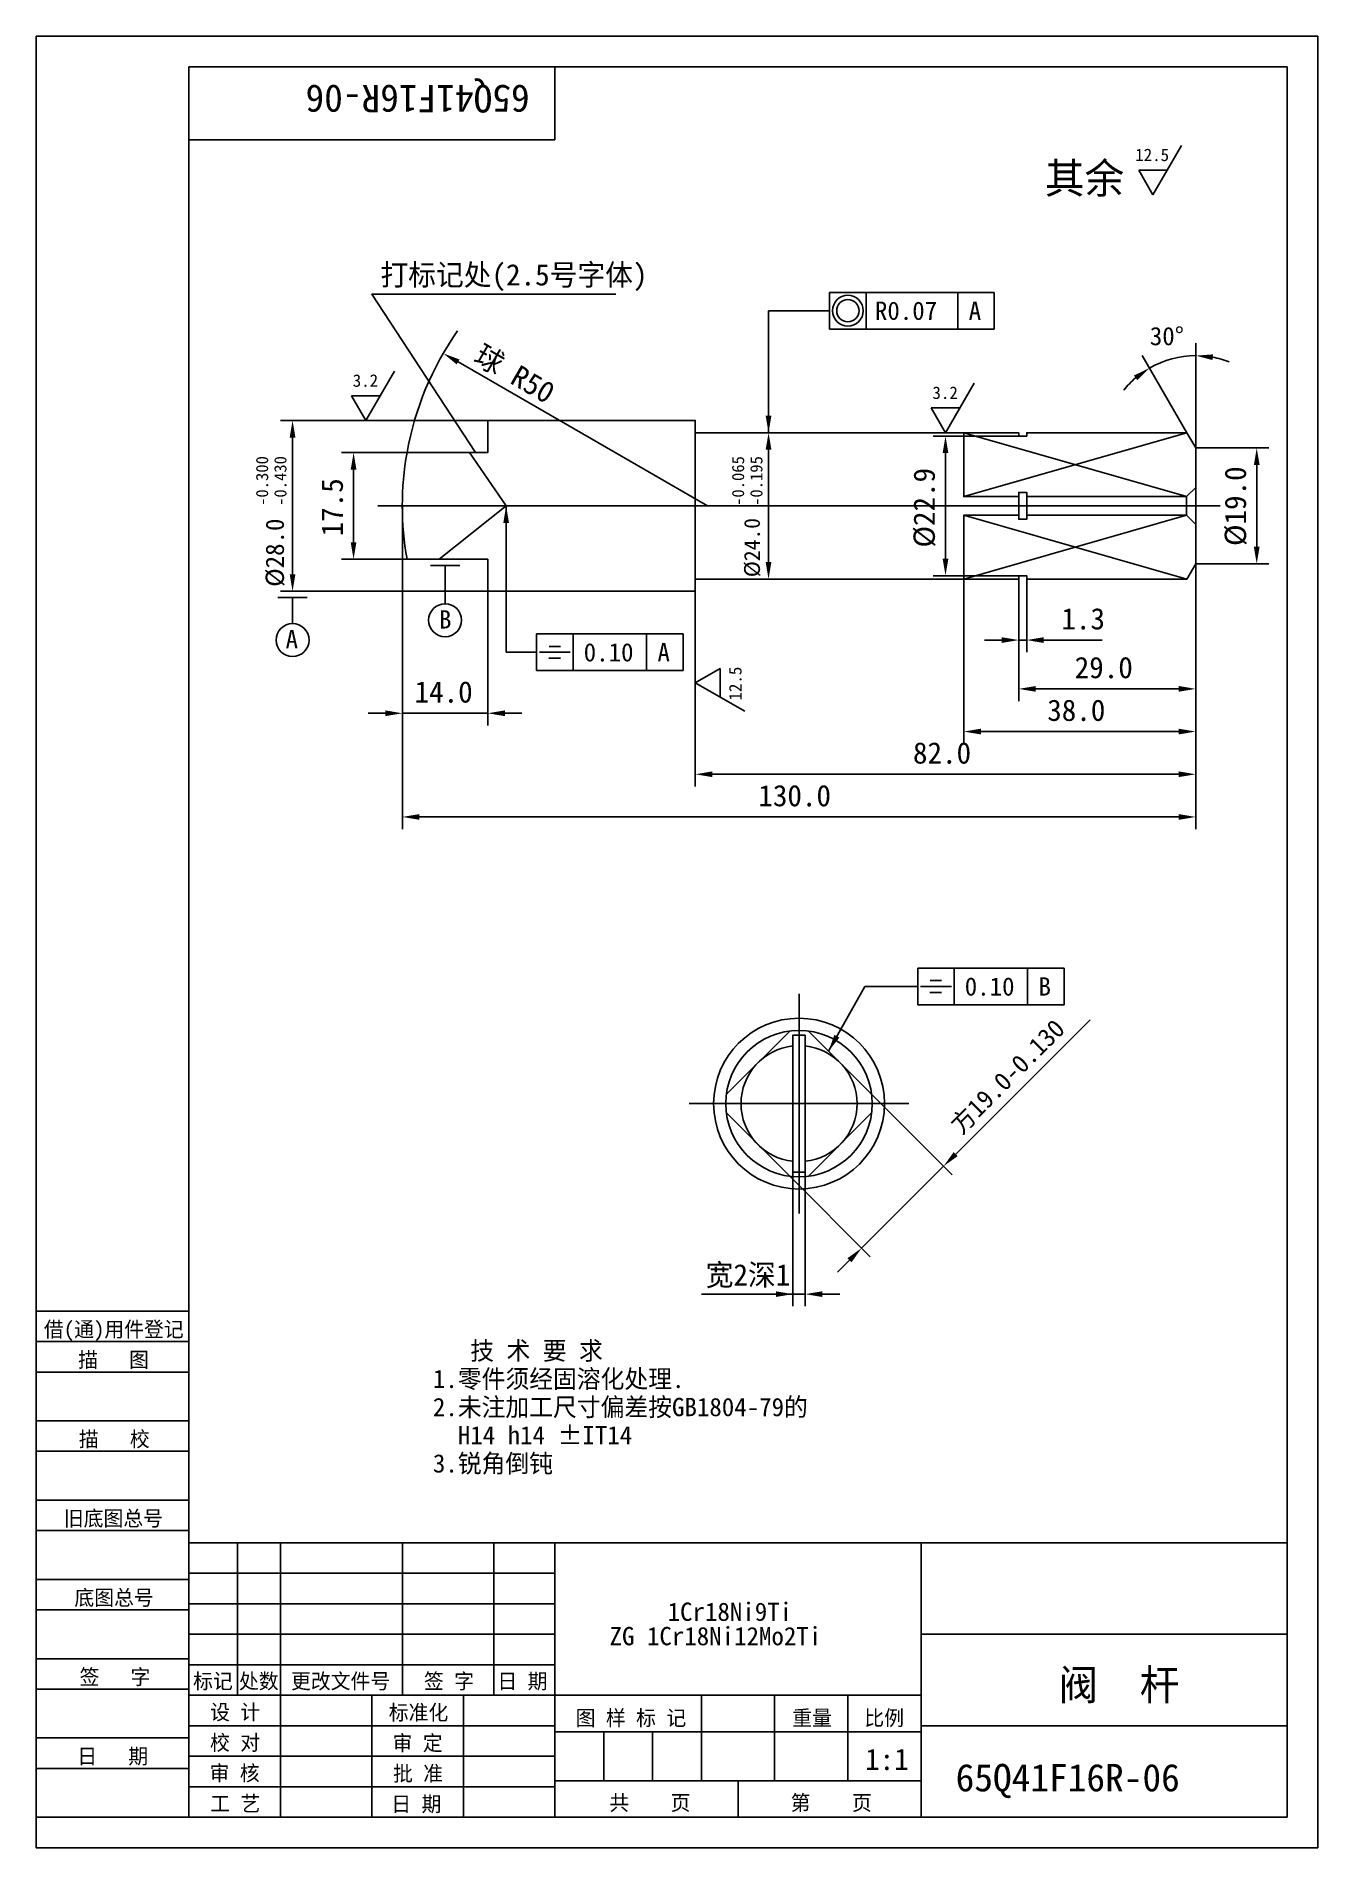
# Model space of a CAD drawing. Header units: metres. Extents: x 0 to 210, y 0 to 297.
import ezdxf

# ---------------------------------------------------------------- set-up
doc = ezdxf.new("R2010")
doc.units = ezdxf.units.M
for name, color, linetype in [('C', 6, 'Continuous'), ('D', 1, 'Continuous'), ('FL', 5, 'Continuous'), ('T', 7, 'Continuous'), ('TL', 4, 'Continuous')]:
    doc.layers.add(name, color=color, linetype=linetype)

# ---------------------------------------------------------------- blocks, each defined once
blk = doc.blocks.new('PIC5')
for points in [[(-6, 0), (6, 0)], [(2.1, 2.29), (-2.24, 2.29)], [(2.1, -2.35), (-2.34, -2.35)]]:
    blk.add_lwpolyline(points)
blk = doc.blocks.new('PIC6')
blk.add_lwpolyline([(6.01, 0, 1), (-6.01, 0, 1)], format="xyb", close=True)
blk.add_lwpolyline([(-4.36, 0, 1), (4.36, 0, 1), (-4.36, 0, 1)], format="xyb")
blk = doc.blocks.new('TUKUN4')
at = {"layer": 'FL'}
for p, q in [((0, 297), (0, 0)), ((210, 297), (0, 297)), ((210, 0), (210, 297)), ((0, 78), (25, 78)), ((0, 70), (25, 70)), ((0, 65), (25, 65)), ((0, 57), (25, 57)), ((0, 52), (25, 52)), ((33, 25), (33, 50)), ((40, 5), (40, 50)), ((60, 25), (60, 50)), ((75, 25), (75, 50)), ((25, 45), (85, 45)), ((0, 44), (25, 44)), ((0, 39), (25, 39)), ((25, 40), (85, 40)), ((25, 35), (85, 35)), ((0, 31), (25, 31)), ((25, 30), (85, 30)), ((0, 26), (25, 26)), ((70, 5), (70, 25)), ((0, 18), (25, 18)), ((25, 20), (85, 20)), ((25, 15), (85, 15)), ((0, 13), (25, 13)), ((25, 10), (85, 10)), ((0, 0), (210, 0))]:
    blk.add_line(p, q, dxfattribs=at)
at = {"layer": 'TL'}
for p, q in [((25, 5), (25, 292)), ((205, 292), (25, 292)), ((85, 292), (85, 280)), ((205, 5), (205, 292)), ((85, 280), (25, 280)), ((0, 88), (25, 88)), ((0, 83), (25, 83)), ((205, 50), (25, 50)), ((85, 5), (85, 50)), ((145, 5), (145, 50)), ((205, 35), (145, 35)), ((145, 25), (25, 25)), ((55, 5), (55, 25)), ((109, 11), (109, 25)), ((121, 11), (121, 25)), ((133, 11), (133, 25)), ((85, 19), (145, 19)), ((93, 11), (93, 19)), ((101, 11), (101, 19)), ((205, 20), (145, 20)), ((145, 11), (85, 11)), ((115, 5), (115, 11)), ((0, 5), (205, 5))]:
    blk.add_line(p, q, dxfattribs=at)
at = {"layer": 'T'}
for s, p in [('借(通)用件登记', (1.26, 83.76)), ('描   图', (6.86, 78.76)), ('描   校', (6.98, 65.76)), ('旧底图总号', (4.52, 52.76)), ('底图总号', (6.25, 39.76)), ('签   字', (7.1, 26.76)), ('标记', (25.71, 26.07)), ('处数', (33.22, 26.07)), ('更改文件号', (41.75, 26.07)), ('签 字', (63.53, 26.07)), ('日 期', (75.57, 26.07)), ('设 计', (28.5, 20.99)), ('标准化', (57.77, 20.93)), ('图 样 标 记', (88.4, 20.04)), ('重量', (123.88, 20.04)), ('比例', (135.7, 20.04)), ('校 对', (28.48, 15.99)), ('审 定', (58.39, 15.93)), ('日   期', (6.72, 13.76)), ('审 核', (28.41, 10.99)), ('批 准', (58.46, 10.93)), ('共    页', (93.91, 6.13)), ('第    页', (123.62, 6.13)), ('工 艺', (28.52, 5.99)), ('日 期', (58.18, 5.93))]:
    blk.add_text(s, height=2.5, dxfattribs=at).set_placement(p)

msp = doc.modelspace()

# ---------------------------------------------------------------- linework, layer by layer
at = {"layer": 'C'}
for points in [[(56, 220), (194, 220)], [(125, 140), (125, 104)], [(107, 122), (143, 122)]]:
    msp.add_lwpolyline(points, dxfattribs=at)
at = {"layer": 'D'}
for p, q in [((187.68, 279.11), (183, 271)), ((183, 271), (180.66, 275.06)), ((180.66, 275.06), (185.34, 275.06)), ((130, 249), (130, 255)), ((130, 255), (157, 255)), ((136, 249), (136, 255)), ((151, 249), (151, 255)), ((157, 255), (157, 249)), ((120, 232), (120, 252)), ((120, 252), (130, 252)), ((157, 249), (130, 249)), ((190, 246.68), (190, 229.5)), ((69.12, 243.6), (110, 220)), ((181.24, 244.68), (188.56, 232)), ((58.68, 242.11), (54, 234)), ((54, 234), (51.66, 238.06)), ((51.66, 238.06), (56.34, 238.06)), ((153.68, 240.11), (149, 232)), ((149, 232), (146.66, 236.06)), ((146.66, 236.06), (151.34, 236.06)), ((74, 234), (40, 234)), ((120, 232), (118, 232)), ((42, 231.2), (42, 208.8)), ((60.77, 228.75), (50, 228.75)), ((71, 228.75), (77, 220)), ((120, 210.8), (120, 229.2)), ((161, 231.45), (147, 231.45)), ((190, 229.5), (202, 229.5)), ((52, 225.95), (52, 214.05)), ((149, 228.65), (149, 211.35)), ((200, 226.7), (200, 213.3)), ((60, 220), (60, 167)), ((60, 220), (60, 184)), ((66, 211.25), (77, 220)), ((77, 220), (77, 196)), ((60.77, 211.25), (50, 211.25)), ((120, 208), (118, 208)), ((161, 208.55), (147, 208.55)), ((152, 208), (152, 181)), ((161, 208), (161, 188)), ((161, 208), (161, 196)), ((162.3, 208), (162.3, 196)), ((190, 210.5), (190, 188)), ((190, 210.5), (190, 181)), ((190, 210.5), (190, 174)), ((190, 210.5), (190, 167)), ((190, 210.5), (202, 210.5)), ((74, 206), (40, 206)), ((74, 206), (74, 184)), ((108, 206), (108, 174)), ((82, 193), (82, 199)), ((82, 199), (106, 199)), ((88, 193), (88, 199)), ((100, 193), (100, 199)), ((106, 199), (106, 193)), ((158.2, 198), (155.4, 198)), ((161, 198), (162.3, 198)), ((165.1, 198), (167.9, 198)), ((167.9, 198), (174.66, 198)), ((77, 196), (82, 196)), ((108, 191), (112.06, 193.34)), ((112.06, 193.34), (112.06, 188.66)), ((106, 193), (82, 193)), ((116.11, 186.32), (108, 191)), ((187.2, 190), (163.8, 190)), ((57.2, 186), (54.4, 186)), ((60, 186), (74, 186)), ((76.8, 186), (79.6, 186)), ((187.2, 183), (154.8, 183)), ((187.2, 176), (110.8, 176)), ((187.2, 169), (62.8, 169)), ((144.44, 138.21), (144.44, 144.21)), ((144.44, 144.21), (168.44, 144.21)), ((150.44, 138.21), (150.44, 144.21)), ((162.44, 138.21), (162.44, 144.21)), ((168.44, 144.21), (168.44, 138.21)), ((129.83, 130.6), (135.79, 141.21)), ((135.79, 141.21), (144.44, 141.21)), ((168.44, 138.21), (144.44, 138.21)), ((152.65, 115.71), (172.69, 135.74)), ((136.9, 123.53), (150.1, 110.33)), ((150.67, 113.73), (152.65, 115.71)), ((123.47, 110.1), (136.67, 96.9)), ((124, 110.77), (124, 88.77)), ((126, 110.77), (126, 88.77)), ((135.25, 98.31), (148.69, 111.75)), ((133.27, 96.33), (131.29, 94.35)), ((121.2, 90.77), (118.4, 90.77)), ((124, 90.77), (126, 90.77)), ((128.8, 90.77), (131.6, 90.77)), ((131.6, 90.77), (131.69, 90.77))]:
    msp.add_line(p, q, dxfattribs=at)
for points in [[(72, 228.75), (55, 254.73), (95, 254.73)], [(69.4, 210.25), (64.6, 210.25)], [(67, 210.25), (67, 203.95)], [(44.4, 205), (39.6, 205)], [(42, 205), (42, 200.7)], [(124, 90.77), (109, 90.77)]]:
    msp.add_lwpolyline(points, dxfattribs=at)
msp.add_lwpolyline([(69.04, 248.68, 0.11), (60.77, 228.75, 0.11)], format="xyb", dxfattribs=at)
for centre in [(67, 201.25), (42, 198)]:
    msp.add_circle(centre, 2.7, dxfattribs=at)
for start, end in [(90, 120), (68.77, 79.38), (130.62, 141.23)]:
    msp.add_arc((190, 229.5), 15.13, start, end, dxfattribs=at)
for points in [[(68.89, 243.2), (69.36, 244), (66.7, 245)], [(192.74, 243.91), (192.83, 244.84), (190, 244.63)], [(179.88, 241.37), (180.42, 240.61), (182.43, 242.61)], [(119.53, 234.8), (120.47, 234.8), (120, 232)], [(41.53, 231.2), (42.47, 231.2), (42, 234)], [(119.53, 229.2), (120.47, 229.2), (120, 232)], [(51.53, 225.95), (52.47, 225.95), (52, 228.75)], [(148.53, 228.65), (149.47, 228.65), (149, 231.45)], [(199.53, 226.7), (200.47, 226.7), (200, 229.5)], [(77.47, 217.2), (76.53, 217.2), (77, 220)], [(51.53, 214.05), (52.47, 214.05), (52, 211.25)], [(148.53, 211.35), (149.47, 211.35), (149, 208.55)], [(199.53, 213.3), (200.47, 213.3), (200, 210.5)], [(41.53, 208.8), (42.47, 208.8), (42, 206)], [(119.53, 210.8), (120.47, 210.8), (120, 208)], [(158.2, 198.47), (158.2, 197.53), (161, 198)], [(165.1, 198.47), (165.1, 197.53), (162.3, 198)], [(163.8, 190.47), (163.8, 189.53), (161, 190)], [(187.2, 190.47), (187.2, 189.53), (190, 190)], [(57.2, 186.47), (57.2, 185.53), (60, 186)], [(76.8, 186.47), (76.8, 185.53), (74, 186)], [(154.8, 183.47), (154.8, 182.53), (152, 183)], [(187.2, 183.47), (187.2, 182.53), (190, 183)], [(110.8, 176.47), (110.8, 175.53), (108, 176)], [(187.2, 176.47), (187.2, 175.53), (190, 176)], [(62.8, 169.47), (62.8, 168.53), (60, 169)], [(187.2, 169.47), (187.2, 168.53), (190, 169)], [(130.79, 133.27), (131.61, 132.82), (129.83, 130.6)], [(150.34, 114.06), (151, 113.4), (148.69, 111.75)], [(132.94, 96.66), (133.6, 96), (135.25, 98.31)], [(121.2, 91.23), (121.2, 90.3), (124, 90.77)], [(128.8, 91.23), (128.8, 90.3), (126, 90.77)]]:
    msp.add_solid(points, dxfattribs=at)
at = {"layer": 'FL'}
for p, q in [((152, 232), (188.5, 221.53)), ((152, 221.53), (188.56, 232)), ((152, 208), (188.5, 218.47)), ((152, 218.47), (188.56, 208))]:
    msp.add_line(p, q, dxfattribs=at)
at = {"layer": 'TL'}
for points in [[(60.77, 228.75, 0.09), (60.77, 211.25), (74, 211.25), (74, 206), (108, 206), (108, 208), (152, 208), (161, 208), (161, 208.55), (162.3, 208.55), (162.3, 208), (188.56, 208), (190, 210.5), (190, 216.97), (188.5, 218.47), (188.5, 221.53), (190, 223.03), (190, 229.5), (188.56, 232), (162.3, 232), (162.3, 231.45), (161, 231.45), (161, 232), (152, 232), (108, 232), (108, 234), (74, 234), (74, 228.75), (60.77, 228.75)], [(124, 131.45, 0.9), (124, 112.55, 0.9)], [(126, 112.55, 0.9), (126, 131.45, 0.9)]]:
    msp.add_lwpolyline(points, format="xyb", dxfattribs=at)
for points in [[(108, 232), (108, 208)], [(152, 232), (152, 221.53), (161, 221.53), (161, 222.2), (162.3, 222.2), (162.3, 221.53), (188.5, 221.53)], [(190, 223.03), (190, 216.97)], [(161, 221.53), (161, 218.47)], [(162.3, 221.53), (162.3, 218.47)], [(152, 208), (152, 218.47), (161, 218.47), (161, 217.8), (162.3, 217.8), (162.3, 218.47), (188.5, 218.47)], [(123.47, 133.9), (113.1, 123.53)], [(136.9, 123.53), (126.53, 133.9)], [(113.1, 120.47), (123.47, 110.1)], [(126.53, 110.1), (136.9, 120.47)]]:
    msp.add_lwpolyline(points, dxfattribs=at)
for points in [[(125, 136, 1), (125, 108, 1)], [(125, 134, 1), (125, 110, 1)]]:
    msp.add_lwpolyline(points, format="xyb", close=True, dxfattribs=at)
msp.add_lwpolyline([(126, 133.23), (124, 133.23), (124, 110.77), (126, 110.77)], close=True, dxfattribs=at)

# ---------------------------------------------------------------- block references
at = {"layer": 'D', "xscale": 0.42, "yscale": 0.42, "zscale": 0.42}
for name, p in [('PIC6', (133, 252)), ('PIC5', (85, 196)), ('PIC5', (147.44, 141.21))]:
    msp.add_blockref(name, p, dxfattribs=at)
at = {"layer": 'T'}
msp.add_blockref('TUKUN4', (0, 0), dxfattribs=at)

# ---------------------------------------------------------------- texts
at = {"layer": 'D'}
for s, height, rotation, p in [('65Q41F16R-06', 4.5, 180, (80.86, 289)), ('球 R50', 3.5, 330, (71.43, 243.68)), ('-0.300', 2, 90, (38, 220)), ('-0.430', 2, 90, (41, 220)), ('-0.065', 2, 90, (116, 220)), ('-0.195', 2, 90, (119, 220)), ('%%C22.9', 3.5, 90, (147.25, 213.17)), ('%%C19.0', 3.5, 90, (198.25, 213.42)), ('17.5', 3.5, 90, (50.25, 215)), ('%%C28.0', 3, 90, (40.59, 206.73)), ('%%C24.0', 2.6, 90, (118.59, 208.31)), ('12.5', 2.04, 90, (115.57, 188.09)), ('方19.0-0.130', 3, 45, (151.61, 116.79))]:
    msp.add_text(s, height=height, rotation=rotation, dxfattribs=at).set_placement(p)
for s, height, p in [('其余', 5, (165.29, 271.22)), ('12.5', 2.04, (180.09, 276.53)), ('打标记处(2.5号字体)', 3.5, (56.41, 256.14)), ('R0.07', 3, (137.43, 250.5)), ('A', 3, (152.8, 250.5)), ('30%%d', 3, (182.48, 246.34)), ('3.2', 2.04, (51.86, 239.53)), ('3.2', 2.04, (146.86, 237.53)), ('B', 3, (66, 199.89)), ('1.3', 3.5, (167.99, 199.75)), ('A', 3, (40.86, 196.64)), ('0.10', 3, (89.71, 194.5)), ('A', 3, (101.8, 194.5)), ('29.0', 3.5, (170.17, 191.75)), ('14.0', 3.5, (62, 187.75)), ('38.0', 3.5, (165.67, 184.75)), ('82.0', 3.5, (143.67, 177.75)), ('130.0', 3.5, (118.33, 170.75)), ('0.10', 3, (152.15, 139.71)), ('B', 3, (164.24, 139.71)), ('宽2深1', 3.5, (109.7, 92.18)), ('   技 术 要 求', 3, (65, 80)), ('1.零件须经固溶化处理.', 3, (65, 75.38)), ('2.未注加工尺寸偏差按GB1804-79的', 3, (65, 70.76)), ('  H14 h14 %%PIT14', 3, (65, 66.14)), ('3.锐角倒钝', 3, (65, 61.52)), ('1Cr18Ni9Ti', 3, (103.46, 37.2)), ('ZG 1Cr18Ni12Mo2Ti', 3, (93.95, 33.2)), ('阀  杆', 5, (167.53, 24.21)), ('1:1', 3.5, (135.82, 12.75)), ('65Q41F16R-06', 4.5, (150.66, 9.25))]:
    msp.add_text(s, height=height, dxfattribs=at).set_placement(p)

doc.saveas('drawing.dxf')
